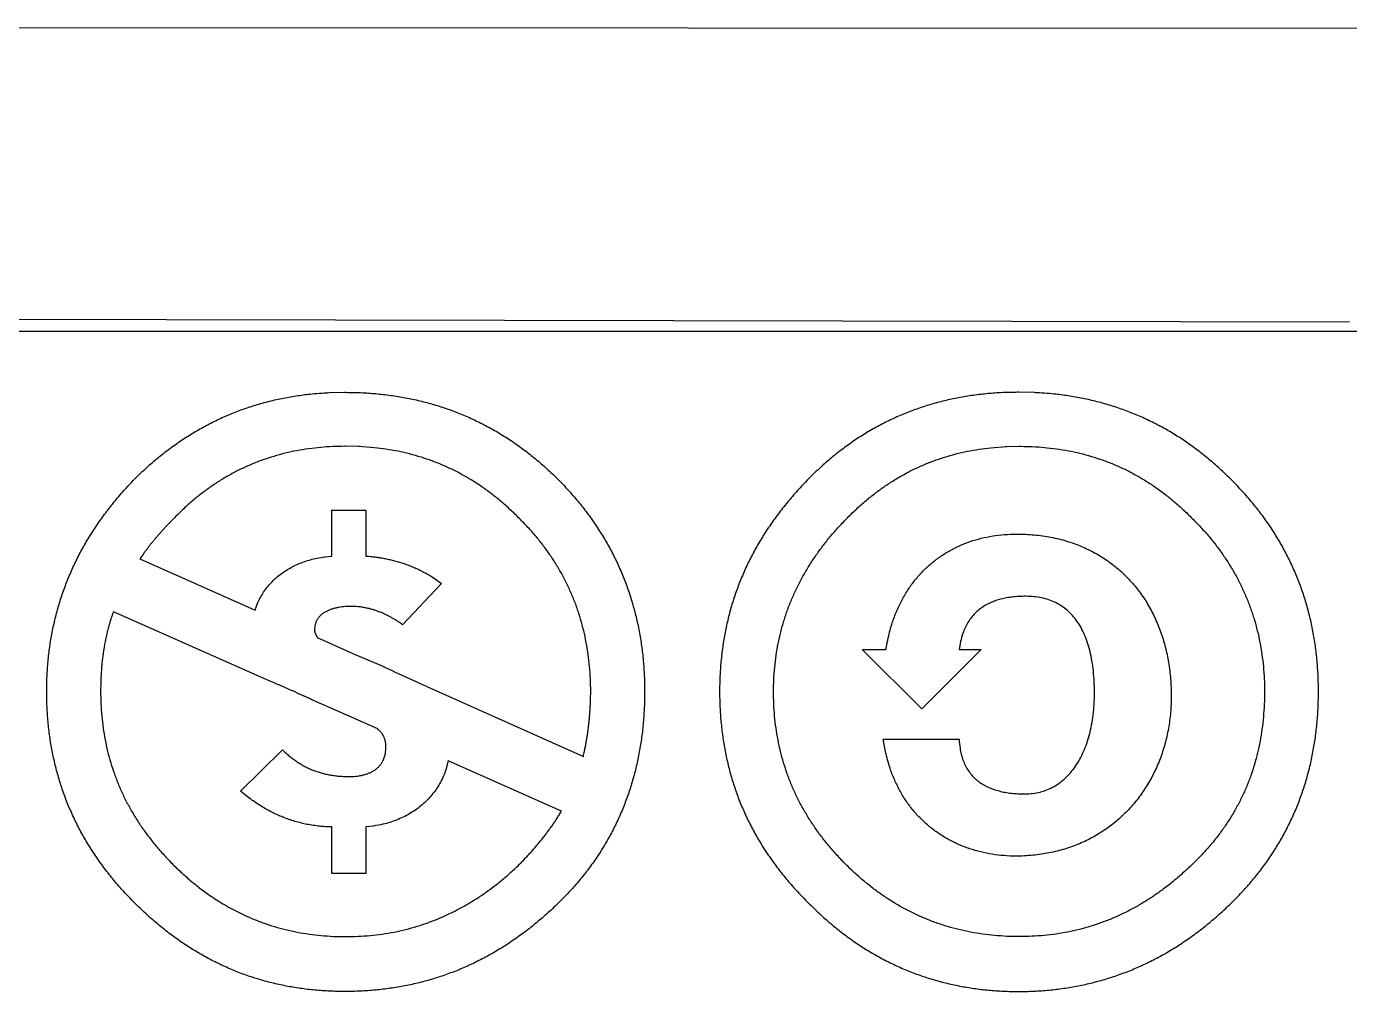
# Model space of a CAD drawing. Header units: inches. Extents: x 0 to 22, y 0 to 17.
# Drawn here: x 20.481 to 21.337, y 0.662 to 1.285 of the extents above; entities that cross this region are included whole.
import ezdxf

# ---------------------------------------------------------------- set-up
doc = ezdxf.new("R2010")
doc.units = ezdxf.units.IN
doc.header["$LTSCALE"] = 1.21
doc.header["$MEASUREMENT"] = 0
doc.layers.add('BALLOONS', color=7, linetype='CONTINUOUS')

msp = doc.modelspace()

# ---------------------------------------------------------------- linework, layer by layer
at = {"layer": 'BALLOONS', "color": 7, "linetype": 'CONTINUOUS'}
for p, q in [((18.62505, 1.28542), (21.99317, 1.28411)), ((19.44595, 1.09814), (21.33671, 1.09459)), ((19.42644, 1.08868), (21.35326, 1.08868)), ((20.67726, 1.04886), (20.68715, 1.04908)), ((21.13284, 1.04886), (21.12276, 1.04908)), ((20.69596, 1.01403), (20.68774, 1.01421)), ((21.11512, 1.01403), (21.12335, 1.01421)), ((20.67887, 0.97283), (20.70074, 0.97283)), ((20.67887, 0.94328), (20.67887, 0.97283)), ((20.70074, 0.97283), (20.70074, 0.94328)), ((20.55597, 0.94328), (20.55475, 0.94151)), ((20.55475, 0.94151), (20.62923, 0.90841)), ((20.67448, 0.94284), (20.67887, 0.94328)), ((20.7498, 0.92555), (20.72439, 0.89895)), ((20.74668, 0.92779), (20.7498, 0.92555)), ((20.63632, 0.86349), (20.53762, 0.90723)), ((20.6693, 0.89091), (20.66942, 0.89067)), ((20.66942, 0.89067), (20.69424, 0.87945)), ((21.02168, 0.88299), (21.03705, 0.88299)), ((21.06011, 0.84458), (21.02168, 0.88299)), ((21.09852, 0.88299), (21.06011, 0.84458)), ((21.08516, 0.88776), (21.08434, 0.88299)), ((21.08434, 0.88299), (21.09852, 0.88299)), ((20.69424, 0.87945), (20.71139, 0.87236)), ((20.63819, 0.86272), (20.63632, 0.86349)), ((20.74022, 0.85906), (20.74212, 0.85817)), ((20.74212, 0.85817), (20.84141, 0.81384)), ((20.69011, 0.83985), (20.66705, 0.84989)), ((20.70843, 0.83157), (20.69011, 0.83985)), ((20.70906, 0.83102), (20.70843, 0.83157)), ((21.03528, 0.82507), (21.08434, 0.82507)), ((21.03694, 0.81595), (21.03528, 0.82507)), ((20.61977, 0.79138), (20.64696, 0.81798)), ((20.82723, 0.77838), (20.75394, 0.81089)), ((20.62291, 0.78879), (20.61977, 0.79138)), ((20.82586, 0.77617), (20.82723, 0.77838)), ((20.67887, 0.73819), (20.67887, 0.76833)), ((20.70566, 0.76884), (20.70074, 0.76833)), ((20.70074, 0.76833), (20.70074, 0.73819)), ((20.70074, 0.73819), (20.67887, 0.73819))]:
    msp.add_line(p, q, dxfattribs=at)
for points, knots in [([(20.68715, 1.04908), (20.68715, 1.04908), (20.69872, 1.04894), (20.7067, 1.04828), (20.71692, 1.04718), (20.72631, 1.04563), (20.73568, 1.04365), (20.74479, 1.04122), (20.75373, 1.03836), (20.76245, 1.03505), (20.77098, 1.03131), (20.7793, 1.02714), (20.78743, 1.02253), (20.79534, 1.01747), (20.80305, 1.01199), (20.81056, 1.00608), (20.81786, 0.99973), (20.82491, 0.99299), (20.83165, 0.98593), (20.838, 0.97864), (20.84391, 0.97114), (20.84939, 0.96344), (20.85443, 0.95553), (20.85905, 0.94742), (20.86322, 0.93911), (20.86698, 0.93061), (20.87027, 0.92191), (20.87314, 0.91303), (20.87556, 0.90394), (20.87756, 0.89468), (20.87909, 0.88522), (20.88021, 0.87558), (20.88086, 0.86575), (20.88109, 0.85578), (20.88086, 0.84578), (20.88024, 0.83589), (20.87915, 0.82621), (20.87767, 0.81673), (20.87571, 0.80748), (20.87337, 0.79842), (20.87055, 0.78959), (20.86736, 0.78095), (20.86367, 0.77256), (20.85961, 0.76435), (20.85506, 0.75639), (20.85015, 0.74861), (20.84475, 0.74109), (20.83896, 0.73376), (20.83271, 0.72667), (20.82596, 0.71966), (20.81873, 0.71288), (20.81117, 0.70632), (20.80342, 0.70023), (20.79552, 0.69456), (20.78743, 0.68937), (20.77919, 0.6846), (20.77076, 0.6803), (20.76217, 0.67642), (20.7534, 0.67303), (20.74446, 0.67007), (20.73534, 0.66757), (20.72604, 0.66551), (20.71657, 0.66392), (20.70692, 0.66278), (20.69709, 0.66209), (20.68722, 0.66187), (20.67742, 0.6621), (20.66781, 0.66276), (20.65838, 0.66387), (20.64912, 0.66542), (20.64004, 0.66743), (20.63113, 0.66988), (20.62239, 0.67278), (20.61381, 0.67614), (20.60541, 0.67994), (20.59717, 0.68421), (20.58909, 0.68891), (20.58117, 0.69407), (20.57342, 0.69969), (20.56582, 0.70576), (20.55839, 0.7123), (20.55119, 0.71919), (20.54431, 0.72637), (20.53788, 0.73375), (20.53188, 0.74129), (20.52633, 0.74903), (20.52122, 0.75694), (20.51656, 0.76503), (20.51235, 0.7733), (20.50858, 0.78176), (20.50524, 0.79039), (20.50236, 0.79921), (20.49992, 0.8082), (20.49793, 0.81738), (20.49638, 0.82673), (20.49528, 0.83627), (20.49461, 0.84598), (20.4944, 0.85578), (20.49461, 0.86554), (20.49528, 0.87517), (20.49638, 0.88463), (20.49794, 0.89393), (20.49992, 0.90307), (20.50237, 0.91204), (20.50524, 0.92086), (20.50859, 0.92951), (20.51234, 0.93801), (20.51657, 0.94634), (20.52122, 0.95452), (20.52635, 0.96252), (20.53188, 0.97039), (20.53788, 0.97809), (20.54432, 0.98564), (20.55106, 0.99293), (20.5582, 0.99972), (20.56546, 1.00608), (20.57294, 1.01199), (20.58061, 1.01746), (20.58845, 1.02253), (20.5965, 1.02713), (20.60473, 1.03131), (20.61316, 1.03504), (20.62177, 1.03836), (20.63056, 1.04122), (20.63957, 1.04366), (20.64861, 1.04562), (20.65845, 1.0472), (20.66612, 1.04821), (20.67726, 1.04886), (20.67726, 1.04886)], [0, 0, 0, 0, 0.008359, 0.016577, 0.024663, 0.032649, 0.040527, 0.04834, 0.056095, 0.063819, 0.071513, 0.079215, 0.086934, 0.094706, 0.102527, 0.110431, 0.118434, 0.126554, 0.134654, 0.142657, 0.150554, 0.158378, 0.166126, 0.173845, 0.181534, 0.189225, 0.196907, 0.204634, 0.212403, 0.220251, 0.228174, 0.236202, 0.244347, 0.252628, 0.260977, 0.269179, 0.277238, 0.285169, 0.292993, 0.300725, 0.308389, 0.316012, 0.323589, 0.33116, 0.338738, 0.346349, 0.354004, 0.361732, 0.369545, 0.377467, 0.38589, 0.394169, 0.40232, 0.41036, 0.418314, 0.42619, 0.434014, 0.441801, 0.449583, 0.45737, 0.465189, 0.473062, 0.481006, 0.489041, 0.497188, 0.505464, 0.513564, 0.521529, 0.529387, 0.537142, 0.544839, 0.552478, 0.560098, 0.5677, 0.575337, 0.583005, 0.59074, 0.598545, 0.606473, 0.614513, 0.622697, 0.631039, 0.639281, 0.647373, 0.65535, 0.66321, 0.671009, 0.678728, 0.686411, 0.694056, 0.701714, 0.709384, 0.717091, 0.724852, 0.732703, 0.740633, 0.748691, 0.756864, 0.764973, 0.772948, 0.78083, 0.788624, 0.796361, 0.804048, 0.811718, 0.819381, 0.827071, 0.834793, 0.842576, 0.850437, 0.858392, 0.866465, 0.874672, 0.883028, 0.891134, 0.899122, 0.907003, 0.914796, 0.922519, 0.930187, 0.937819, 0.945441, 0.953065, 0.960718, 0.968412, 0.976171, 0.984007, 0.991943, 1, 1, 1, 1]), ([(21.12276, 1.04908), (21.12276, 1.04908), (21.1113, 1.04894), (21.10341, 1.04828), (21.0933, 1.04718), (21.08402, 1.04563), (21.07477, 1.04366), (21.06576, 1.04122), (21.05694, 1.03836), (21.04833, 1.03504), (21.0399, 1.03131), (21.03169, 1.02713), (21.02367, 1.02253), (21.01588, 1.01746), (21.00827, 1.012), (21.00088, 1.00607), (20.99369, 0.99973), (20.98666, 0.99287), (20.97981, 0.98565), (20.9733, 0.97809), (20.96721, 0.9704), (20.96161, 0.96252), (20.95643, 0.95452), (20.95173, 0.94634), (20.94746, 0.93801), (20.94368, 0.92951), (20.94029, 0.92086), (20.93741, 0.91204), (20.93494, 0.90307), (20.93296, 0.89393), (20.93139, 0.88463), (20.93029, 0.87517), (20.92962, 0.86554), (20.92941, 0.85578), (20.92962, 0.84598), (20.93029, 0.83627), (20.93139, 0.82673), (20.93295, 0.81738), (20.93494, 0.8082), (20.93741, 0.79921), (20.94029, 0.79038), (20.94367, 0.78176), (20.94746, 0.7733), (20.95172, 0.76503), (20.95643, 0.75693), (20.96159, 0.74902), (20.96721, 0.74129), (20.97329, 0.73375), (20.97981, 0.72636), (20.98679, 0.71926), (20.99389, 0.71228), (21.00126, 0.70577), (21.0088, 0.69969), (21.01652, 0.69407), (21.02443, 0.6889), (21.03251, 0.68421), (21.04076, 0.67994), (21.0492, 0.67614), (21.0578, 0.67278), (21.06657, 0.66988), (21.07552, 0.66743), (21.08464, 0.66542), (21.09394, 0.66387), (21.10339, 0.66276), (21.11302, 0.6621), (21.12279, 0.66187), (21.1326, 0.66209), (21.14233, 0.66278), (21.1519, 0.66392), (21.1613, 0.66551), (21.17053, 0.66758), (21.17961, 0.67007), (21.18851, 0.67303), (21.19726, 0.67642), (21.20582, 0.6803), (21.21423, 0.6846), (21.22246, 0.68937), (21.23054, 0.69457), (21.23844, 0.70023), (21.24618, 0.70633), (21.25374, 0.71288), (21.26097, 0.71967), (21.26774, 0.72667), (21.274, 0.73376), (21.27983, 0.74109), (21.28526, 0.74862), (21.29023, 0.75639), (21.29481, 0.76436), (21.29892, 0.77255), (21.30267, 0.78095), (21.30591, 0.78959), (21.30877, 0.79842), (21.31118, 0.80747), (21.31317, 0.81673), (21.31469, 0.8262), (21.31581, 0.83589), (21.31646, 0.84578), (21.3167, 0.85578), (21.31646, 0.86575), (21.3158, 0.87558), (21.31469, 0.88522), (21.31315, 0.89468), (21.31115, 0.90395), (21.30871, 0.91303), (21.30583, 0.92191), (21.3025, 0.93061), (21.29872, 0.93911), (21.2945, 0.94742), (21.28984, 0.95553), (21.28474, 0.96344), (21.27919, 0.97114), (21.2732, 0.97864), (21.26677, 0.98595), (21.25993, 0.99295), (21.25288, 0.99973), (21.2456, 1.00608), (21.23812, 1.01199), (21.23044, 1.01747), (21.22258, 1.02252), (21.2145, 1.02714), (21.20623, 1.03131), (21.19776, 1.03505), (21.18909, 1.03836), (21.18022, 1.04123), (21.17111, 1.04366), (21.16195, 1.04563), (21.15197, 1.0472), (21.14418, 1.04821), (21.13284, 1.04886), (21.13284, 1.04886)], [0, 0, 0, 0, 0.00828, 0.016406, 0.024409, 0.032293, 0.04009, 0.047813, 0.055479, 0.063107, 0.070729, 0.078348, 0.08599, 0.093676, 0.101428, 0.109256, 0.117192, 0.125235, 0.133647, 0.141905, 0.15002, 0.158006, 0.16589, 0.173693, 0.18143, 0.18913, 0.196801, 0.204475, 0.212166, 0.219904, 0.227699, 0.23558, 0.243555, 0.251664, 0.259836, 0.267894, 0.275824, 0.283676, 0.291438, 0.299148, 0.306822, 0.314489, 0.322144, 0.329842, 0.337581, 0.345404, 0.353294, 0.361314, 0.369458, 0.377757, 0.386038, 0.394182, 0.402184, 0.410091, 0.417888, 0.425627, 0.433303, 0.440963, 0.448588, 0.456235, 0.463902, 0.471632, 0.479416, 0.487293, 0.495268, 0.503377, 0.51156, 0.519633, 0.527596, 0.535487, 0.543311, 0.551092, 0.558851, 0.56661, 0.574384, 0.582195, 0.590057, 0.598003, 0.606042, 0.61419, 0.622468, 0.630891, 0.63882, 0.646639, 0.654385, 0.662057, 0.669691, 0.677286, 0.684877, 0.692471, 0.700109, 0.707785, 0.715527, 0.723359, 0.731295, 0.739356, 0.74756, 0.755909, 0.764189, 0.772334, 0.780362, 0.788285, 0.796133, 0.803905, 0.811637, 0.819327, 0.827028, 0.834732, 0.842468, 0.850243, 0.8581, 0.866039, 0.874087, 0.882248, 0.890365, 0.898356, 0.906241, 0.914033, 0.921777, 0.929457, 0.93712, 0.944773, 0.952456, 0.960164, 0.967939, 0.975783, 0.983735, 0.991796, 1, 1, 1, 1]), ([(20.68774, 1.01421), (20.68774, 1.01421), (20.67842, 1.01409), (20.67199, 1.01356), (20.66376, 1.01266), (20.6562, 1.01139), (20.64865, 1.00977), (20.6413, 1.00777), (20.6341, 1.00542), (20.62706, 1.00267), (20.62017, 0.99959), (20.61345, 0.99611), (20.60688, 0.99229), (20.60049, 0.98807), (20.59425, 0.98351), (20.58819, 0.97854), (20.58225, 0.97325), (20.57803, 0.96889), (20.57508, 0.96598), (20.57357, 0.96441), (20.57208, 0.96287), (20.57063, 0.96129), (20.56917, 0.95975), (20.56778, 0.95816), (20.56637, 0.95658), (20.56502, 0.95496), (20.56365, 0.95336), (20.56234, 0.95172), (20.56101, 0.95008), (20.55976, 0.94842), (20.5584, 0.94666), (20.5574, 0.94528), (20.55597, 0.94328), (20.55597, 0.94328)], [0, 0, 0, 0, 0.05216, 0.103401, 0.153875, 0.203619, 0.252903, 0.301722, 0.350259, 0.398616, 0.446977, 0.495384, 0.544091, 0.593111, 0.642641, 0.692838, 0.743734, 0.79555, 0.809556, 0.823482, 0.837276, 0.850969, 0.864609, 0.878154, 0.891706, 0.90522, 0.91871, 0.932201, 0.945674, 0.959179, 0.972744, 0.986348, 1, 1, 1, 1]), ([(20.84141, 0.81384), (20.84141, 0.81384), (20.84203, 0.81669), (20.84245, 0.81868), (20.84295, 0.82131), (20.8434, 0.82381), (20.84382, 0.82637), (20.84421, 0.82895), (20.84456, 0.83155), (20.8449, 0.83417), (20.84517, 0.83681), (20.84542, 0.83947), (20.84563, 0.84215), (20.84583, 0.84485), (20.84595, 0.84757), (20.84607, 0.85031), (20.84612, 0.85305), (20.84618, 0.8576), (20.84601, 0.8639), (20.84549, 0.8719), (20.84458, 0.87976), (20.84333, 0.88747), (20.84169, 0.89502), (20.83972, 0.90244), (20.83737, 0.90969), (20.83468, 0.91679), (20.8316, 0.92372), (20.82818, 0.93051), (20.82439, 0.93711), (20.82025, 0.94356), (20.81573, 0.94983), (20.81087, 0.95593), (20.80564, 0.96185), (20.80001, 0.96756), (20.79428, 0.97323), (20.78827, 0.97854), (20.78212, 0.9835), (20.77581, 0.98807), (20.76935, 0.99228), (20.76272, 0.99612), (20.75594, 0.99958), (20.749, 1.00268), (20.7419, 1.00542), (20.73464, 1.00777), (20.7272, 1.00977), (20.71972, 1.01139), (20.71157, 1.01267), (20.70521, 1.01351), (20.69596, 1.01403), (20.69596, 1.01403)], [0, 0, 0, 0, 0.008887, 0.017803, 0.026796, 0.035856, 0.044997, 0.054204, 0.063456, 0.072758, 0.082145, 0.091581, 0.101069, 0.110613, 0.120229, 0.129861, 0.139571, 0.14928, 0.177996, 0.206247, 0.234117, 0.261644, 0.288903, 0.315918, 0.342786, 0.36951, 0.396279, 0.423028, 0.449876, 0.476847, 0.504102, 0.531572, 0.559423, 0.587637, 0.616439, 0.644671, 0.672528, 0.699961, 0.727154, 0.754111, 0.780945, 0.807682, 0.834517, 0.861417, 0.888494, 0.91579, 0.943464, 0.9715, 1, 1, 1, 1]), ([(21.12335, 1.01421), (21.12335, 1.01421), (21.13266, 1.01409), (21.13908, 1.01356), (21.14732, 1.01265), (21.15488, 1.01139), (21.16244, 1.00977), (21.1698, 1.00777), (21.17703, 1.00542), (21.18409, 1.00267), (21.191, 0.99958), (21.19776, 0.99612), (21.20438, 0.99228), (21.21083, 0.98808), (21.21714, 0.9835), (21.22328, 0.97854), (21.2293, 0.97323), (21.23503, 0.96756), (21.24067, 0.96185), (21.24591, 0.95592), (21.25081, 0.94983), (21.25535, 0.94356), (21.25954, 0.93711), (21.26338, 0.93051), (21.26686, 0.92373), (21.26999, 0.91679), (21.27273, 0.90969), (21.27514, 0.90244), (21.27715, 0.89503), (21.27884, 0.88747), (21.28013, 0.87976), (21.28107, 0.8719), (21.28161, 0.8639), (21.28181, 0.85574), (21.28161, 0.84754), (21.28109, 0.8394), (21.28018, 0.83145), (21.27894, 0.82368), (21.27729, 0.81611), (21.27533, 0.80872), (21.27297, 0.80151), (21.27029, 0.79447), (21.2672, 0.78764), (21.26379, 0.78096), (21.25999, 0.77448), (21.25585, 0.76815), (21.25133, 0.76202), (21.24648, 0.75604), (21.24124, 0.75025), (21.23559, 0.74457), (21.22967, 0.73899), (21.22349, 0.73365), (21.21718, 0.72868), (21.21076, 0.72405), (21.20418, 0.71982), (21.1975, 0.71592), (21.19068, 0.71241), (21.18374, 0.70924), (21.17664, 0.70648), (21.16943, 0.70405), (21.16207, 0.70201), (21.15459, 0.70032), (21.14697, 0.69903), (21.13922, 0.69809), (21.13133, 0.69754), (21.12331, 0.69734), (21.11526, 0.69754), (21.10727, 0.69806), (21.09945, 0.69898), (21.09176, 0.70022), (21.08423, 0.70188), (21.07683, 0.70386), (21.0696, 0.70623), (21.0625, 0.70895), (21.05556, 0.71206), (21.04875, 0.71551), (21.0421, 0.71936), (21.03558, 0.72355), (21.02922, 0.72814), (21.02299, 0.73309), (21.01691, 0.7384), (21.011, 0.74406), (21.00534, 0.74996), (21.00002, 0.75606), (20.99506, 0.76228), (20.99049, 0.76865), (20.98628, 0.77515), (20.98245, 0.7818), (20.97898, 0.78858), (20.97589, 0.7955), (20.97315, 0.80256), (20.97079, 0.80976), (20.96879, 0.81709), (20.96717, 0.82457), (20.96591, 0.83218), (20.965, 0.83994), (20.96447, 0.84782), (20.9643, 0.85577), (20.96447, 0.86369), (20.96504, 0.8715), (20.96595, 0.87917), (20.96727, 0.88673), (20.96893, 0.89416), (20.97099, 0.90146), (20.97339, 0.90864), (20.97619, 0.91568), (20.97933, 0.92262), (20.98286, 0.92942), (20.98673, 0.9361), (20.991, 0.94264), (20.9956, 0.94908), (21.00059, 0.95538), (21.00592, 0.96156), (21.01157, 0.96751), (21.01738, 0.97322), (21.02337, 0.97854), (21.02948, 0.9835), (21.03576, 0.98806), (21.04217, 0.99229), (21.04875, 0.99611), (21.05548, 0.99959), (21.06237, 1.00267), (21.06941, 1.00542), (21.07661, 1.00777), (21.08401, 1.00978), (21.09144, 1.01139), (21.09955, 1.01267), (21.10588, 1.01351), (21.11512, 1.01403), (21.11512, 1.01403)], [0, 0, 0, 0, 0.008211, 0.016296, 0.024259, 0.032125, 0.039895, 0.047614, 0.055289, 0.062952, 0.070598, 0.078278, 0.085993, 0.093792, 0.101655, 0.109639, 0.11774, 0.126001, 0.134096, 0.142096, 0.149996, 0.15783, 0.165591, 0.173315, 0.181011, 0.18871, 0.196394, 0.204116, 0.211877, 0.219705, 0.227606, 0.235602, 0.243705, 0.251941, 0.260356, 0.268607, 0.276689, 0.284642, 0.29246, 0.300196, 0.307851, 0.315465, 0.323038, 0.330614, 0.33821, 0.34584, 0.353537, 0.361322, 0.369216, 0.377235, 0.385638, 0.393894, 0.402008, 0.410014, 0.417914, 0.425729, 0.433481, 0.441192, 0.448885, 0.45658, 0.464289, 0.472036, 0.479849, 0.487738, 0.495735, 0.503845, 0.512075, 0.520159, 0.528129, 0.535994, 0.543791, 0.55152, 0.559214, 0.566881, 0.574576, 0.582285, 0.59005, 0.597877, 0.60581, 0.613843, 0.622012, 0.630324, 0.638662, 0.64683, 0.654871, 0.662791, 0.670625, 0.678372, 0.686068, 0.693725, 0.701376, 0.709034, 0.716719, 0.724442, 0.732243, 0.740129, 0.748124, 0.756234, 0.764254, 0.772155, 0.779973, 0.787711, 0.795415, 0.803072, 0.810724, 0.818384, 0.82608, 0.833816, 0.841623, 0.849518, 0.857516, 0.865633, 0.873884, 0.882287, 0.890534, 0.898617, 0.906574, 0.914422, 0.922176, 0.929866, 0.937509, 0.945138, 0.952768, 0.960431, 0.968145, 0.975938, 0.983822, 0.991844, 1, 1, 1, 1]), ([(21.03705, 0.88299), (21.03705, 0.88299), (21.03884, 0.89305), (21.04095, 0.89972), (21.0439, 0.90792), (21.04736, 0.91505), (21.05133, 0.92178), (21.05582, 0.9279), (21.06075, 0.93349), (21.06614, 0.93848), (21.07192, 0.94294), (21.0781, 0.94679), (21.08462, 0.95008), (21.09148, 0.95275), (21.09863, 0.95488), (21.10606, 0.95637), (21.11374, 0.95728), (21.12272, 0.95759), (21.13277, 0.95714), (21.14357, 0.95563), (21.15377, 0.95314), (21.16334, 0.94972), (21.17226, 0.94542), (21.18051, 0.94029), (21.18807, 0.93435), (21.19491, 0.92766), (21.20101, 0.92027), (21.20637, 0.91224), (21.21094, 0.90358), (21.21475, 0.89437), (21.21772, 0.88463), (21.21988, 0.87442), (21.22116, 0.86377), (21.22162, 0.85296), (21.22115, 0.84222), (21.21979, 0.83183), (21.21751, 0.82183), (21.21441, 0.81226), (21.21044, 0.80318), (21.20571, 0.79462), (21.20019, 0.78666), (21.19395, 0.7793), (21.18697, 0.77266), (21.17933, 0.76672), (21.17103, 0.76158), (21.16211, 0.75724), (21.15259, 0.75382), (21.14252, 0.75129), (21.13192, 0.74977), (21.1221, 0.74928), (21.11329, 0.74961), (21.10571, 0.75051), (21.0983, 0.752), (21.0911, 0.75407), (21.08416, 0.75675), (21.07748, 0.76001), (21.07115, 0.76388), (21.06517, 0.76833), (21.05959, 0.77338), (21.05447, 0.77902), (21.0498, 0.78527), (21.04571, 0.792), (21.04203, 0.79981), (21.03943, 0.8062), (21.03694, 0.81595), (21.03694, 0.81595)], [0, 0, 0, 0, 0.015962, 0.031241, 0.045931, 0.060101, 0.073865, 0.087284, 0.100449, 0.113435, 0.126314, 0.139192, 0.1521, 0.165123, 0.178301, 0.191719, 0.205382, 0.219369, 0.239491, 0.258768, 0.277289, 0.295238, 0.312699, 0.329869, 0.346832, 0.363734, 0.380637, 0.397705, 0.415006, 0.432633, 0.450625, 0.469085, 0.488062, 0.507614, 0.526604, 0.54515, 0.563274, 0.58108, 0.598587, 0.615876, 0.633008, 0.650053, 0.667078, 0.684173, 0.701424, 0.718927, 0.736798, 0.755127, 0.774055, 0.793677, 0.807361, 0.820866, 0.834247, 0.847488, 0.860673, 0.873802, 0.886926, 0.900092, 0.913397, 0.926871, 0.940611, 0.954685, 0.969224, 0.984288, 1, 1, 1, 1]), ([(20.62923, 0.90841), (20.62923, 0.90841), (20.6307, 0.91279), (20.63215, 0.91564), (20.63413, 0.91924), (20.63636, 0.92236), (20.6388, 0.92537), (20.64152, 0.92811), (20.64444, 0.93067), (20.6476, 0.93298), (20.65094, 0.93511), (20.65448, 0.93698), (20.65819, 0.93864), (20.66202, 0.94003), (20.66624, 0.94127), (20.66958, 0.94208), (20.67448, 0.94284), (20.67448, 0.94284)], [0, 0, 0, 0, 0.066975, 0.132708, 0.197587, 0.261912, 0.326031, 0.390131, 0.454591, 0.519628, 0.585318, 0.651749, 0.719188, 0.787664, 0.857237, 0.928023, 1, 1, 1, 1]), ([(20.70074, 0.94328), (20.70074, 0.94328), (20.70411, 0.94301), (20.70647, 0.94272), (20.7096, 0.94229), (20.71256, 0.94178), (20.71561, 0.94117), (20.71866, 0.94044), (20.72175, 0.93961), (20.72484, 0.93864), (20.72796, 0.93756), (20.73107, 0.93632), (20.73421, 0.93494), (20.73731, 0.93343), (20.74059, 0.93163), (20.74313, 0.93016), (20.74668, 0.92779), (20.74668, 0.92779)], [0, 0, 0, 0, 0.059189, 0.119516, 0.180653, 0.24292, 0.305893, 0.369969, 0.434812, 0.501123, 0.568037, 0.63638, 0.706108, 0.777265, 0.849534, 0.924025, 1, 1, 1, 1]), ([(21.08434, 0.82507), (21.08434, 0.82507), (21.08468, 0.81982), (21.08541, 0.81633), (21.08652, 0.81216), (21.08797, 0.8086), (21.08975, 0.80532), (21.09184, 0.8024), (21.09425, 0.79981), (21.09692, 0.79753), (21.09988, 0.79558), (21.10308, 0.79391), (21.10654, 0.79254), (21.11021, 0.79143), (21.1141, 0.79061), (21.1182, 0.79002), (21.12248, 0.78969), (21.12706, 0.78954), (21.13183, 0.7898), (21.13661, 0.7907), (21.14115, 0.79218), (21.14543, 0.79419), (21.14942, 0.79678), (21.15314, 0.79986), (21.15654, 0.80345), (21.15966, 0.80749), (21.16241, 0.81202), (21.16487, 0.81696), (21.16696, 0.82233), (21.16872, 0.82809), (21.17007, 0.83423), (21.17108, 0.84073), (21.17167, 0.84756), (21.17188, 0.85472), (21.17169, 0.86191), (21.17118, 0.86891), (21.17028, 0.87545), (21.16906, 0.88153), (21.16747, 0.88715), (21.16553, 0.89232), (21.16325, 0.89702), (21.16061, 0.90125), (21.15763, 0.90501), (21.15431, 0.90828), (21.15064, 0.91106), (21.14663, 0.91333), (21.14231, 0.91511), (21.13764, 0.91637), (21.13267, 0.91713), (21.12792, 0.91732), (21.12355, 0.91722), (21.11968, 0.91693), (21.11591, 0.91645), (21.11227, 0.91571), (21.10876, 0.91475), (21.1054, 0.9135), (21.10221, 0.91199), (21.09922, 0.91016), (21.09642, 0.90803), (21.09386, 0.90556), (21.09153, 0.90274), (21.08949, 0.89959), (21.08766, 0.89584), (21.08638, 0.89267), (21.08516, 0.88776), (21.08516, 0.88776)], [0, 0, 0, 0, 0.015937, 0.030783, 0.044657, 0.057806, 0.070304, 0.082445, 0.094319, 0.10621, 0.118143, 0.130357, 0.142907, 0.155915, 0.169387, 0.183404, 0.197988, 0.21315, 0.230083, 0.246483, 0.262549, 0.278539, 0.294567, 0.310857, 0.327575, 0.34483, 0.362759, 0.381453, 0.400969, 0.421364, 0.442712, 0.464988, 0.488276, 0.512565, 0.537815, 0.561581, 0.583963, 0.604959, 0.624765, 0.643413, 0.661085, 0.677874, 0.69408, 0.709789, 0.725302, 0.740772, 0.756577, 0.772831, 0.78985, 0.807733, 0.821189, 0.834337, 0.847239, 0.859821, 0.87218, 0.884284, 0.896219, 0.908061, 0.919934, 0.931958, 0.944262, 0.957052, 0.970465, 0.984739, 1, 1, 1, 1]), ([(20.53762, 0.90723), (20.53762, 0.90723), (20.53635, 0.90377), (20.53559, 0.90132), (20.53461, 0.89811), (20.53382, 0.89506), (20.53305, 0.89193), (20.53239, 0.88879), (20.53178, 0.88561), (20.53126, 0.88241), (20.53076, 0.87918), (20.53039, 0.87592), (20.53004, 0.87264), (20.5298, 0.86933), (20.52957, 0.86599), (20.52944, 0.86262), (20.52935, 0.85922), (20.52932, 0.85427), (20.52945, 0.84782), (20.52999, 0.83994), (20.53089, 0.83218), (20.53216, 0.82457), (20.53378, 0.81709), (20.53578, 0.80976), (20.53813, 0.80256), (20.54088, 0.7955), (20.54397, 0.78858), (20.54744, 0.7818), (20.55127, 0.77515), (20.55548, 0.76865), (20.56005, 0.76228), (20.56501, 0.75606), (20.57033, 0.74996), (20.57598, 0.74406), (20.58189, 0.7384), (20.58797, 0.73309), (20.5942, 0.72814), (20.60056, 0.72356), (20.60706, 0.71935), (20.6137, 0.71552), (20.62049, 0.71205), (20.62741, 0.70895), (20.63448, 0.70623), (20.64167, 0.70386), (20.64901, 0.70188), (20.65648, 0.70023), (20.66411, 0.69898), (20.67186, 0.69806), (20.67975, 0.69754), (20.68774, 0.69734), (20.69573, 0.69754), (20.70364, 0.69809), (20.71142, 0.69903), (20.71908, 0.70032), (20.72661, 0.70201), (20.73401, 0.70404), (20.74128, 0.70648), (20.74843, 0.70924), (20.75543, 0.71241), (20.7623, 0.71592), (20.76903, 0.71982), (20.77566, 0.72404), (20.78211, 0.72868), (20.78846, 0.73364), (20.79464, 0.739), (20.79937, 0.74336), (20.8026, 0.74669), (20.80454, 0.7487), (20.80641, 0.75074), (20.80828, 0.75277), (20.81007, 0.75484), (20.81185, 0.7569), (20.81356, 0.759), (20.81526, 0.76108), (20.81688, 0.76321), (20.81849, 0.76532), (20.82005, 0.76748), (20.82156, 0.76959), (20.8231, 0.77189), (20.82427, 0.77363), (20.82586, 0.77617), (20.82586, 0.77617)], [0, 0, 0, 0, 0.006807, 0.013647, 0.020464, 0.027314, 0.034154, 0.041054, 0.04796, 0.054915, 0.06189, 0.068914, 0.075964, 0.083073, 0.090214, 0.097448, 0.104703, 0.112045, 0.129196, 0.146103, 0.162781, 0.179279, 0.195612, 0.211864, 0.228059, 0.24424, 0.260434, 0.276709, 0.293092, 0.309659, 0.32641, 0.343415, 0.360689, 0.378313, 0.395892, 0.413167, 0.430156, 0.446921, 0.463443, 0.479854, 0.496112, 0.512351, 0.528495, 0.544694, 0.560931, 0.577308, 0.593792, 0.610484, 0.627391, 0.644568, 0.661732, 0.678681, 0.695429, 0.712039, 0.72852, 0.744933, 0.761303, 0.777689, 0.794101, 0.810597, 0.827222, 0.844015, 0.861007, 0.878215, 0.895705, 0.913485, 0.919507, 0.925477, 0.931405, 0.9373, 0.943166, 0.94899, 0.954771, 0.960521, 0.966243, 0.971945, 0.977616, 0.983254, 0.988868, 0.99444, 1, 1, 1, 1]), ([(20.72439, 0.89895), (20.72439, 0.89895), (20.72231, 0.90048), (20.7208, 0.90146), (20.71881, 0.90271), (20.71689, 0.90381), (20.71489, 0.90485), (20.71287, 0.90583), (20.71082, 0.90673), (20.70872, 0.90754), (20.70661, 0.90828), (20.70446, 0.90892), (20.70229, 0.90948), (20.70011, 0.90994), (20.69792, 0.91032), (20.69571, 0.91057), (20.6935, 0.91074), (20.69138, 0.91078), (20.68934, 0.91076), (20.68736, 0.91064), (20.68536, 0.91045), (20.68335, 0.91014), (20.68134, 0.90974), (20.67939, 0.90921), (20.67749, 0.90858), (20.6757, 0.90777), (20.674, 0.90686), (20.67246, 0.90577), (20.67106, 0.90452), (20.66989, 0.90307), (20.66889, 0.90145), (20.66819, 0.89962), (20.66773, 0.89758), (20.66765, 0.89604), (20.66765, 0.89508), (20.66769, 0.89475), (20.66775, 0.89442), (20.66783, 0.89409), (20.66793, 0.89377), (20.66804, 0.89345), (20.66817, 0.89314), (20.66831, 0.89283), (20.66845, 0.89253), (20.66859, 0.89224), (20.66873, 0.89195), (20.66888, 0.89168), (20.66903, 0.8914), (20.66914, 0.8912), (20.6693, 0.89091), (20.6693, 0.89091)], [0, 0, 0, 0, 0.030978, 0.061798, 0.092905, 0.123817, 0.155015, 0.186064, 0.217189, 0.248151, 0.279311, 0.310301, 0.341299, 0.372058, 0.402989, 0.433618, 0.46436, 0.49495, 0.521691, 0.549127, 0.577148, 0.605352, 0.63372, 0.661825, 0.689467, 0.716665, 0.743342, 0.769387, 0.795089, 0.820771, 0.846742, 0.873618, 0.902104, 0.932998, 0.937414, 0.94211, 0.946681, 0.95148, 0.956085, 0.960766, 0.965352, 0.970184, 0.974684, 0.979219, 0.983607, 0.98811, 0.992097, 0.996195, 1, 1, 1, 1]), ([(20.71139, 0.87236), (20.71139, 0.87236), (20.71367, 0.87123), (20.71525, 0.87046), (20.71732, 0.86947), (20.71924, 0.86857), (20.72119, 0.86767), (20.72312, 0.86679), (20.72504, 0.86591), (20.72696, 0.86505), (20.72887, 0.86419), (20.73077, 0.86334), (20.73267, 0.86249), (20.73454, 0.86165), (20.73653, 0.86075), (20.73804, 0.86006), (20.74022, 0.85906), (20.74022, 0.85906)], [0, 0, 0, 0, 0.069441, 0.138719, 0.206923, 0.275136, 0.342114, 0.409182, 0.475589, 0.542089, 0.607511, 0.67335, 0.738772, 0.804195, 0.869109, 0.934685, 1, 1, 1, 1]), ([(20.66705, 0.84989), (20.66705, 0.84989), (20.66466, 0.85103), (20.66301, 0.8518), (20.66089, 0.85278), (20.65893, 0.85368), (20.65697, 0.85458), (20.65504, 0.85545), (20.65314, 0.85631), (20.65124, 0.85713), (20.64936, 0.85797), (20.64749, 0.85878), (20.64563, 0.85959), (20.64379, 0.86036), (20.64184, 0.86119), (20.64034, 0.86182), (20.63819, 0.86272), (20.63819, 0.86272)], [0, 0, 0, 0, 0.073249, 0.144836, 0.21534, 0.284093, 0.352351, 0.419201, 0.485556, 0.550679, 0.615876, 0.68026, 0.744399, 0.807973, 0.871964, 0.935809, 1, 1, 1, 1]), ([(20.64696, 0.81798), (20.64696, 0.81798), (20.6496, 0.81552), (20.65152, 0.81394), (20.65402, 0.81199), (20.6564, 0.81032), (20.65887, 0.80876), (20.66136, 0.80735), (20.66392, 0.8061), (20.66652, 0.80495), (20.66919, 0.80398), (20.67193, 0.80312), (20.67474, 0.80242), (20.67764, 0.80183), (20.68062, 0.80139), (20.68369, 0.80107), (20.68687, 0.80089), (20.68972, 0.80081), (20.69222, 0.80087), (20.69434, 0.80103), (20.69644, 0.80131), (20.69853, 0.80168), (20.70055, 0.80224), (20.70251, 0.8029), (20.70438, 0.80373), (20.70615, 0.80471), (20.70777, 0.80591), (20.70926, 0.80725), (20.71055, 0.80882), (20.71169, 0.81057), (20.71257, 0.81255), (20.71325, 0.81475), (20.71365, 0.81717), (20.71378, 0.8192), (20.71372, 0.82072), (20.71367, 0.82167), (20.71356, 0.82257), (20.71342, 0.82343), (20.71322, 0.82426), (20.713, 0.82506), (20.71272, 0.82582), (20.71242, 0.82656), (20.71206, 0.82727), (20.71167, 0.82796), (20.71123, 0.82861), (20.71076, 0.82924), (20.7102, 0.82987), (20.70976, 0.83037), (20.70906, 0.83102), (20.70906, 0.83102)], [0, 0, 0, 0, 0.033351, 0.065947, 0.097669, 0.12894, 0.159484, 0.189777, 0.219782, 0.249801, 0.279736, 0.309998, 0.340575, 0.371775, 0.403515, 0.436144, 0.469656, 0.504303, 0.526529, 0.54906, 0.571534, 0.593947, 0.61605, 0.637959, 0.659555, 0.680906, 0.70199, 0.723062, 0.744374, 0.76624, 0.78906, 0.813086, 0.838861, 0.866802, 0.87723, 0.887173, 0.896788, 0.905961, 0.914999, 0.923692, 0.932319, 0.940629, 0.949087, 0.957362, 0.965775, 0.974063, 0.982606, 0.991172, 1, 1, 1, 1]), ([(20.75394, 0.81089), (20.75394, 0.81089), (20.75277, 0.80576), (20.75149, 0.80234), (20.74959, 0.79805), (20.74743, 0.79424), (20.7449, 0.79061), (20.74208, 0.7872), (20.73895, 0.78405), (20.73557, 0.78112), (20.7319, 0.77851), (20.72803, 0.77612), (20.72389, 0.77406), (20.71966, 0.77226), (20.71491, 0.77077), (20.71119, 0.76972), (20.70566, 0.76884), (20.70566, 0.76884)], [0, 0, 0, 0, 0.066992, 0.132928, 0.198062, 0.262727, 0.327202, 0.391796, 0.456657, 0.521823, 0.587598, 0.654078, 0.721327, 0.789468, 0.858625, 0.928717, 1, 1, 1, 1]), ([(20.67888, 0.76833), (20.67888, 0.76833), (20.67416, 0.7684), (20.6709, 0.76871), (20.66667, 0.76922), (20.66274, 0.76991), (20.65879, 0.7708), (20.65491, 0.77186), (20.65108, 0.7731), (20.64731, 0.77452), (20.6436, 0.7761), (20.63996, 0.77784), (20.63638, 0.77975), (20.63292, 0.78175), (20.62934, 0.78408), (20.62664, 0.78592), (20.62291, 0.78879), (20.62291, 0.78879)], [0, 0, 0, 0, 0.067438, 0.134364, 0.201138, 0.267589, 0.334096, 0.400364, 0.466722, 0.532908, 0.59942, 0.665862, 0.732487, 0.799059, 0.866008, 0.932856, 1, 1, 1, 1])]:
    msp.add_open_spline(points, degree=3, knots=knots, dxfattribs=at)

doc.saveas('drawing.dxf')
